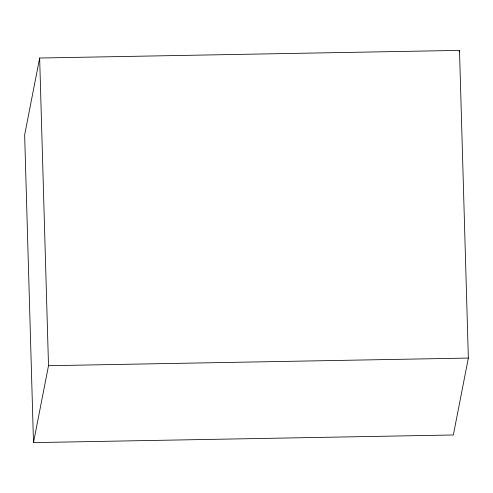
<?xml version="1.0" encoding="UTF-8"?>
<svg xmlns="http://www.w3.org/2000/svg" width="493" height="493" viewBox="0 0 493 493"><rect width="100%" height="100%" fill="white"/><g stroke="black" fill="none" stroke-linecap="round" stroke-linejoin="round"><path stroke-width="0.74" d="M39.656 58.026L24.65 134.934L33.493 442.615L453.344 434.974L468.35 358.066L459.507 50.385L39.656 58.026L48.505 365.707L33.493 442.615M459.211 51.894L459.507 50.385M48.505 365.707L468.35 358.066"/></g></svg>
